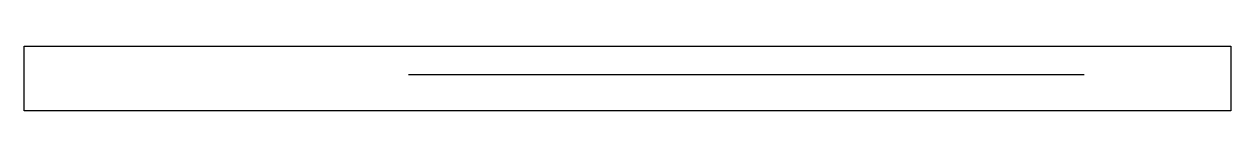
# Model space of a CAD drawing. Extents: x -1730 to -1171, y 395 to 424.
import ezdxf

# ---------------------------------------------------------------- set-up
doc = ezdxf.new("R2010")
doc.units = 0
for name, color, linetype in [('1', 1, 'Continuous'), ('14', 3, 'Continuous'), ('7', 7, 'Continuous')]:
    doc.layers.add(name, color=color, linetype=linetype)

msp = doc.modelspace()

# ---------------------------------------------------------------- linework, layer by layer
at = {"layer": '1'}
msp.add_lwpolyline([(-1729.517975, 394.544334), (-1729.517975, 424.43512), (-1710.925666, 424.43512), (-1692.853483, 424.43512), (-1673.895071, 424.43512), (-1656.464516, 424.43512), (-1637.243387, 424.43512), (-1621.775563, 424.43512), (-1605.501974, 424.43512), (-1588.508954, 424.43512), (-1570.882834, 424.43512), (-1552.709947, 424.43512), (-1534.076643, 424.43512), (-1515.069218, 424.43512), (-1495.774023, 424.43512), (-1476.27739, 424.43512), (-1456.665651, 424.43512), (-1437.026015, 424.43512), (-1417.443056, 424.43512), (-1398.003983, 424.43512), (-1378.795128, 424.43512), (-1359.902822, 424.43512), (-1341.413396, 424.43512), (-1323.413183, 424.43512), (-1305.988513, 424.43512), (-1289.225719, 424.43512), (-1273.211131, 424.43512), (-1258.031111, 424.43512), (-1239.238437, 424.43512), (-1222.287479, 424.43512), (-1207.382901, 424.43512), (-1191.941681, 424.43512), (-1176.993859, 424.43512), (-1170.718079, 424.43512), (-1170.718079, 408.868164), (-1170.718079, 394.544334), (-1189.310378, 394.544334), (-1207.382552, 394.544334), (-1226.340957, 394.544334), (-1243.771504, 394.544334), (-1262.992641, 394.544334), (-1278.460461, 394.544334), (-1294.734045, 394.544334), (-1311.727061, 394.544334), (-1329.353177, 394.544334), (-1347.52606, 394.544334), (-1366.159379, 394.544334), (-1385.166801, 394.544334), (-1404.461994, 394.544334), (-1423.958626, 394.544334), (-1443.570365, 394.544334), (-1463.210306, 394.544334), (-1482.793264, 394.544334), (-1502.232335, 394.544334), (-1521.441189, 394.544334), (-1540.333492, 394.544334), (-1558.822914, 394.544334), (-1576.823122, 394.544334), (-1594.247786, 394.544334), (-1611.010573, 394.544334), (-1627.025152, 394.544334), (-1642.205162, 394.544334), (-1660.997846, 394.544334), (-1677.948783, 394.544334), (-1692.853295, 394.544334), (-1708.29452, 394.544334), (-1723.242262, 394.544334)], close=True, dxfattribs=at)
at = {"layer": '14'}
msp.add_lwpolyline([(-1729.517975, 394.544334), (-1729.517975, 424.43512), (-1710.925666, 424.43512), (-1692.853483, 424.43512), (-1673.895071, 424.43512), (-1656.464516, 424.43512), (-1637.243387, 424.43512), (-1621.775563, 424.43512), (-1605.501974, 424.43512), (-1588.508954, 424.43512), (-1570.882834, 424.43512), (-1552.709947, 424.43512), (-1534.076643, 424.43512), (-1515.069218, 424.43512), (-1495.774023, 424.43512), (-1476.27739, 424.43512), (-1456.665651, 424.43512), (-1437.026015, 424.43512), (-1417.443056, 424.43512), (-1398.003983, 424.43512), (-1378.795128, 424.43512), (-1359.902822, 424.43512), (-1341.413396, 424.43512), (-1323.413183, 424.43512), (-1305.988513, 424.43512), (-1289.225719, 424.43512), (-1273.211131, 424.43512), (-1258.031111, 424.43512), (-1239.238437, 424.43512), (-1222.287479, 424.43512), (-1207.382901, 424.43512), (-1191.941681, 424.43512), (-1176.993859, 424.43512), (-1170.718079, 424.43512), (-1170.718079, 408.868164), (-1170.718079, 394.544334), (-1189.310378, 394.544334), (-1207.382552, 394.544334), (-1226.340957, 394.544334), (-1243.771504, 394.544334), (-1262.992641, 394.544334), (-1278.460461, 394.544334), (-1294.734045, 394.544334), (-1311.727061, 394.544334), (-1329.353177, 394.544334), (-1347.52606, 394.544334), (-1366.159379, 394.544334), (-1385.166801, 394.544334), (-1404.461994, 394.544334), (-1423.958626, 394.544334), (-1443.570365, 394.544334), (-1463.210306, 394.544334), (-1482.793264, 394.544334), (-1502.232335, 394.544334), (-1521.441189, 394.544334), (-1540.333492, 394.544334), (-1558.822914, 394.544334), (-1576.823122, 394.544334), (-1594.247786, 394.544334), (-1611.010573, 394.544334), (-1627.025152, 394.544334), (-1642.205162, 394.544334), (-1660.997846, 394.544334), (-1677.948783, 394.544334), (-1692.853295, 394.544334), (-1708.29452, 394.544334), (-1723.242262, 394.544334)], close=True, dxfattribs=at)
at = {"layer": '7'}
msp.add_line((-1551.534424, 411.350021), (-1238.583679, 411.350021), dxfattribs=at)

doc.saveas('drawing.dxf')
